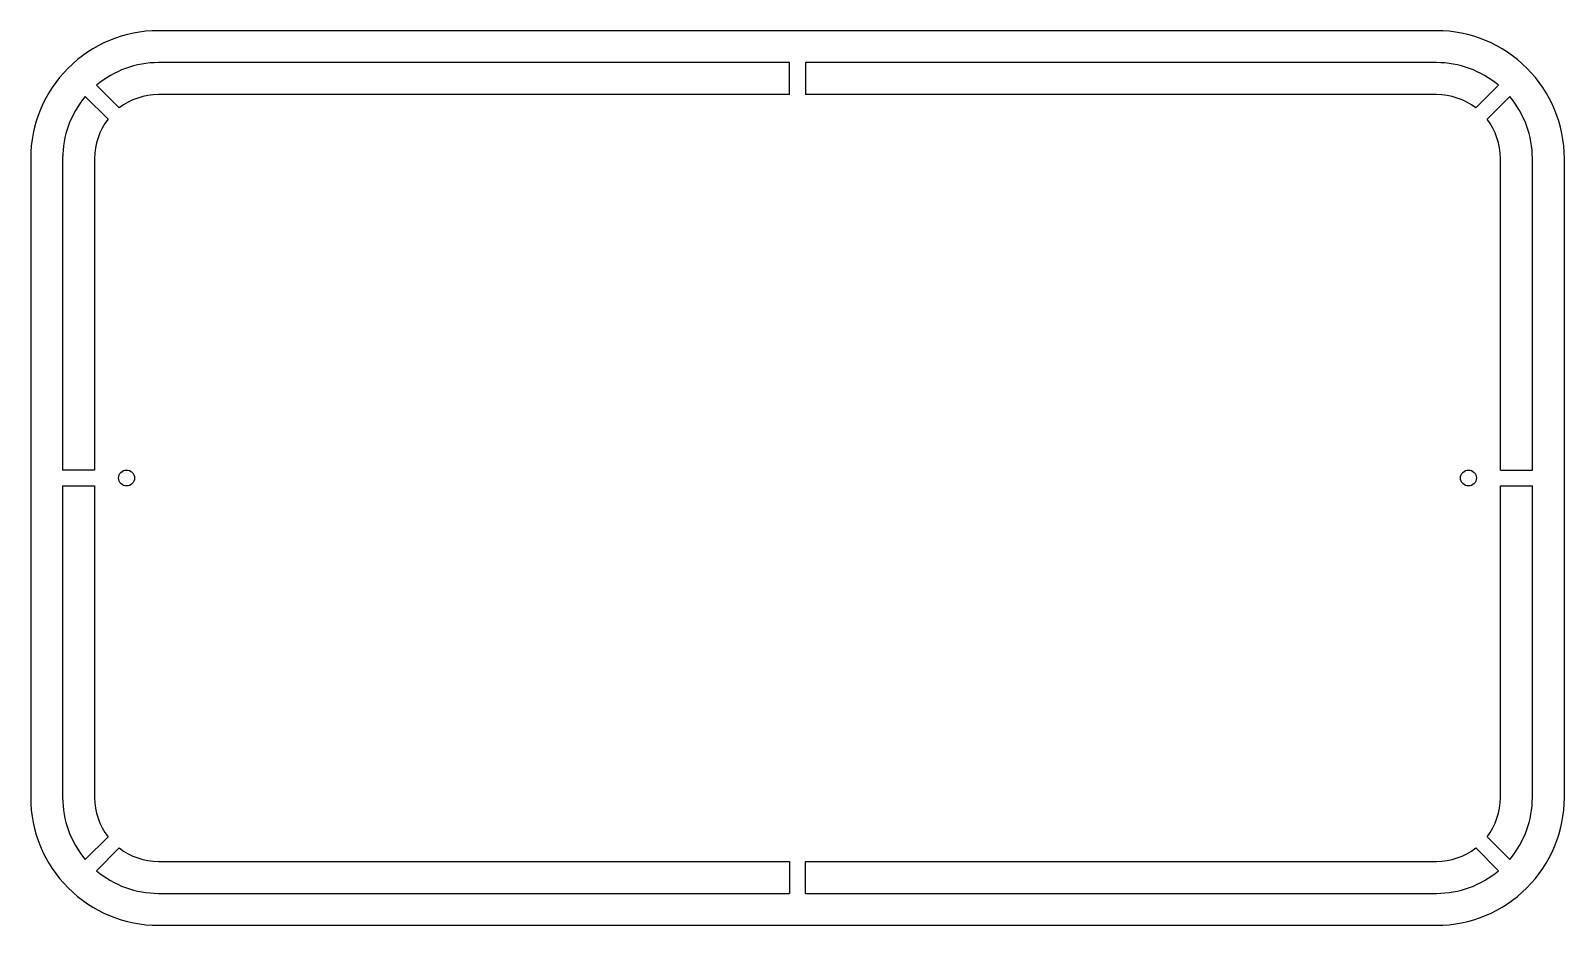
# Model space of a CAD drawing. Extents: x -216 to 264, y 54 to 334.
import ezdxf

# ---------------------------------------------------------------- set-up
doc = ezdxf.new("R2010")
doc.units = 0
doc.layers.get('0').update_dxf_attribs({"linetype": 'CONTINUOUS'})
doc.layers.get('DEFPOINTS').update_dxf_attribs({"linetype": 'CONTINUOUS'})

msp = doc.modelspace()

# ---------------------------------------------------------------- linework, layer by layer
at = {"linetype": 'CONTINUOUS'}
for p, q in [((21.81, 314.28), (21.81, 324.28)), ((26.81, 324.28), (26.81, 314.28)), ((-187.96, 310.08), (-195.06, 317.19)), ((243.68, 317.19), (236.57, 310.08)), ((254.3, 320.74), (254.31, 320.74)), ((-191.49, 306.54), (-198.6, 313.65)), ((240.11, 306.54), (247.21, 313.65)), ((-195.69, 196.78), (-205.69, 196.78)), ((244.31, 196.78), (254.31, 196.78)), ((-205.69, 191.78), (-195.69, 191.78)), ((244.31, 191.78), (254.31, 191.78)), ((-191.49, 82.01), (-198.6, 74.91)), ((240.11, 82.01), (247.22, 74.91)), ((-187.96, 78.48), (-195.06, 71.37)), ((236.57, 78.48), (243.68, 71.37)), ((21.81, 74.28), (21.81, 64.28)), ((26.81, 64.28), (26.81, 74.28))]:
    msp.add_line(p, q, dxfattribs=at)
msp.add_lwpolyline([(-175.69, 54.28), (224.31, 54.28, 0.414214), (264.31, 94.28), (264.31, 294.28, 0.414214), (224.31, 334.28), (-175.69, 334.28, 0.414214), (-215.69, 294.28), (-215.69, 94.28, 0.414214)], format="xyb", close=True, dxfattribs=at)
for points in [[(21.81, 324.28), (-175.69, 324.28, 0.177295), (-195.06, 317.19)], [(243.68, 317.19, 0.177295), (224.31, 324.28), (26.81, 324.28)], [(-198.6, 313.65, 0.177316), (-205.69, 294.28), (-205.69, 196.78)], [(21.81, 314.28), (-175.69, 314.28, 0.166532), (-187.96, 310.08)], [(236.57, 310.08, 0.166532), (224.31, 314.28), (26.81, 314.28)], [(254.31, 196.78), (254.31, 294.28, 0.177316), (247.21, 313.65)], [(-191.49, 306.54, 0.166532), (-195.69, 294.28), (-195.69, 196.78)], [(244.31, 196.78), (244.31, 294.28, 0.166532), (240.11, 306.54)], [(-205.69, 191.78), (-205.69, 94.28, 0.177316), (-198.6, 74.91)], [(-195.69, 191.78), (-195.69, 94.28, 0.166532), (-191.49, 82.01)], [(240.11, 82.01, 0.166532), (244.31, 94.28), (244.31, 191.78)], [(247.22, 74.91, 0.177295), (254.31, 94.28), (254.31, 191.78)], [(-187.96, 78.48, 0.166532), (-175.69, 74.28), (21.81, 74.28)], [(26.81, 74.28), (224.31, 74.28, 0.166532), (236.57, 78.48)], [(-195.06, 71.37, 0.177295), (-175.69, 64.28), (21.81, 64.28)], [(26.81, 64.28), (224.31, 64.28, 0.177316), (243.68, 71.37)]]:
    msp.add_lwpolyline(points, format="xyb", dxfattribs=at)
at = {"layer": 'DEFPOINTS'}
for centre in [(-185.69, 194.28), (234.31, 194.28)]:
    msp.add_circle(centre, 2.5, dxfattribs=at)

doc.saveas('drawing.dxf')
